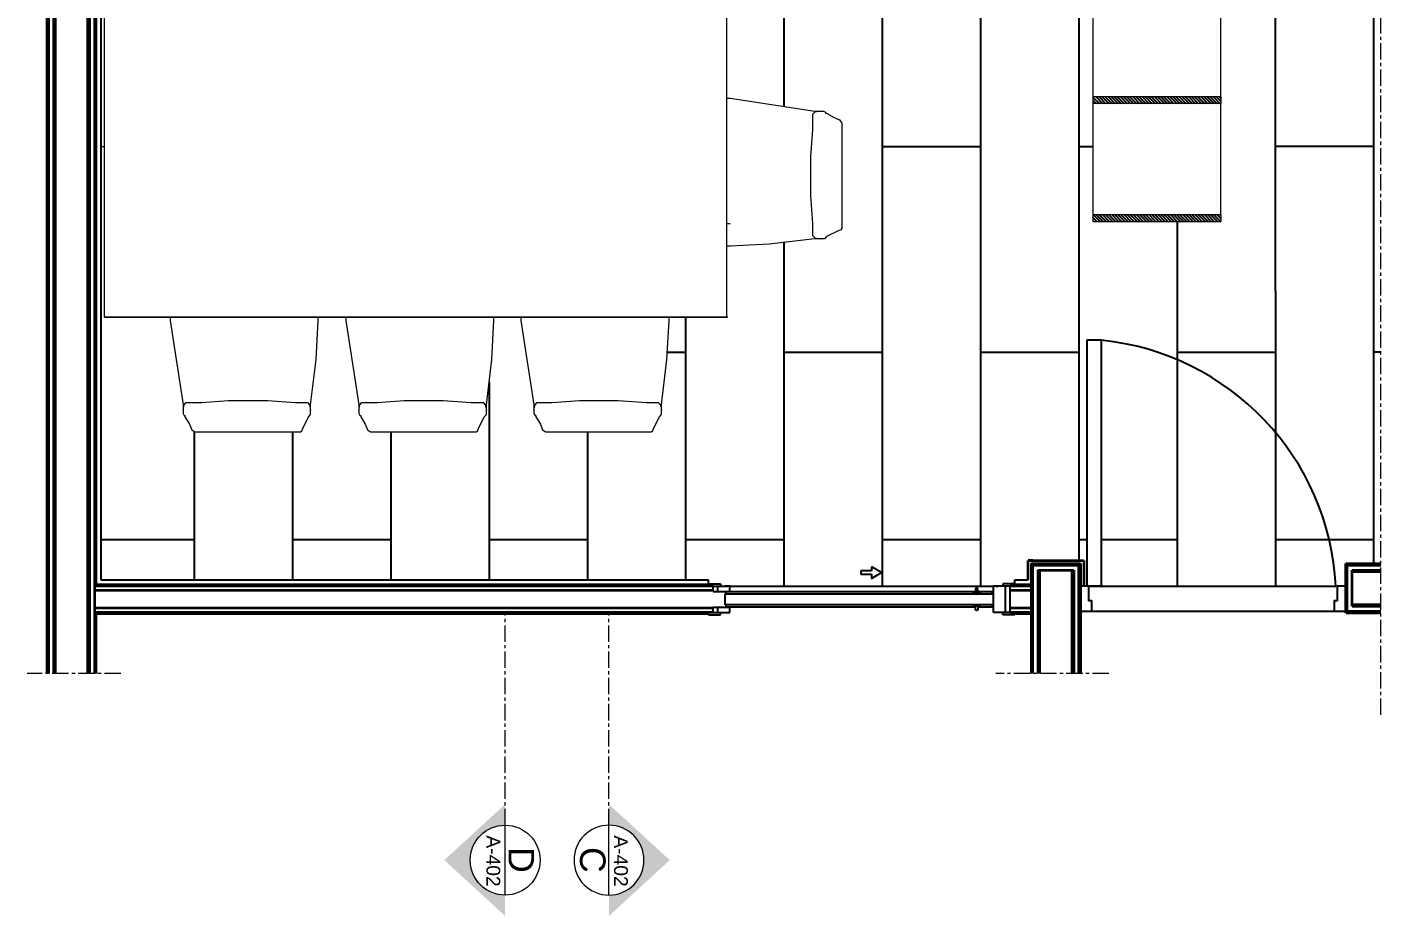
# Model space of a CAD drawing. Header units: millimetres. Extents: x 0 to 3008, y 0 to 49642.
# Drawn here: x 1547.4 to 1960.7, y 48421.9 to 48693.2 of the extents above; entities that cross this region are included whole.
import ezdxf
from ezdxf.enums import TextEntityAlignment as Align

# ---------------------------------------------------------------- set-up
doc = ezdxf.new("R2010")
doc.units = ezdxf.units.MM
doc.linetypes.add('CENTERX2', pattern=[4, 2.5, -0.5, 0.5, -0.5])
for name, color, linetype, lineweight in [('A-ANNO-SYMB', 3, 'Continuous', 15), ('A-DOOR-FULL', 5, 'Continuous', 25), ('A-FLOR-LEVL', 5, 'Continuous', 35), ('A-FURN', 251, 'Continuous', 18), ('A-GLAZ-FULL', 5, 'Continuous', 25), ('A-LINE-GRPH', 1, 'CENTERX2', 13), ('A-WALL-FULL', 4, 'Continuous', 35)]:
    doc.layers.add(name, color=color, linetype=linetype, lineweight=lineweight)
for name, color, linetype in [('ARREDI SEZIONATI', 2, 'Continuous'), ('FINESTRE', 5, 'Continuous'), ('G-ANNO-LOGO', 3, 'Continuous')]:
    doc.layers.add(name, color=color, linetype=linetype)
doc.styles.add('ARIAL', font='arial.ttf')

# ---------------------------------------------------------------- blocks, each defined once
blk = doc.blocks.new('section plan')
h = blk.add_hatch(color=256)
h.dxf.hatch_style = 1
h.paths.add_polyline_path([(56.88, 0.31), (46.28, 0.31, -1), (10.72, 0.31), (0.12, 0.31), (28.5, -30.58)])
blk.add_line((46.28, 0.34), (10.72, 0.34))
blk.add_circle((28.5, 0.34), 17.78)
at = {"style": 'ARIAL'}
for tag, height, p in [('A', 13, (28.38, 8.58)), ('A-301', 7, (28.96, -5.66))]:
    blk.add_attdef(tag, text='', height=height, dxfattribs=at).set_placement(p, align=Align.MIDDLE_CENTER)

msp = doc.modelspace()

# ---------------------------------------------------------------- hatches: boundary and pattern name
at = {"layer": 'ARREDI SEZIONATI'}
h = msp.add_hatch(dxfattribs=at)
h.set_pattern_fill('ANSI31', color=256, scale=0.21, angle=-90)
h.paths.add_polyline_path([(1911.81, 48995.9), (1872.81, 48995.9), (1872.81, 48993.9), (1911.81, 48993.9)])
h.paths.add_polyline_path([(1911.81, 48959.9), (1872.81, 48959.9), (1872.81, 48957.9), (1911.81, 48957.9)])
h.paths.add_polyline_path([(1911.81, 48923.9), (1872.81, 48923.9), (1872.81, 48921.9), (1911.81, 48921.9)])
h.paths.add_polyline_path([(1911.81, 48887.9), (1872.81, 48887.9), (1872.81, 48885.9), (1911.81, 48885.9)])
h.paths.add_polyline_path([(1911.81, 48851.9), (1872.81, 48851.9), (1872.81, 48849.9), (1911.81, 48849.9)])
h.paths.add_polyline_path([(1911.81, 48815.87), (1872.81, 48815.87), (1872.81, 48813.87), (1911.81, 48813.87)])
h.paths.add_polyline_path([(1911.81, 48779.87), (1872.81, 48779.87), (1872.81, 48777.87), (1911.81, 48777.87)])
h.paths.add_polyline_path([(1911.81, 48743.87), (1872.81, 48743.87), (1872.81, 48741.87), (1911.81, 48741.87)])
h.paths.add_polyline_path([(1911.81, 48707.87), (1872.81, 48707.87), (1872.81, 48705.87), (1911.81, 48705.87)])
h.paths.add_polyline_path([(1911.81, 48671.87), (1872.81, 48671.87), (1872.81, 48669.87), (1911.81, 48669.87)])
h.paths.add_polyline_path([(1911.81, 48635.87), (1872.81, 48635.87), (1872.81, 48633.87), (1911.81, 48633.87)])

# ---------------------------------------------------------------- linework, layer by layer
at = {"layer": 'A-DOOR-FULL'}
for p, q in [((1569.97, 48934.94), (1569.97, 48524.45)), ((1569.97, 48524.45), (1755.42, 48524.45)), ((1848.97, 48524.45), (1852.97, 48524.45))]:
    msp.add_line(p, q, dxfattribs=at)
at = {"layer": 'A-FLOR-LEVL'}
for p, q in [((1852.97, 48524.45), (1852.97, 48530.4)), ((1854.47, 48530.4), (1852.97, 48530.4)), ((1852.97, 48530.4), (1869.97, 48530.4)), ((1869.97, 48530.4), (1869.97, 48522.58))]:
    msp.add_line(p, q, dxfattribs=at)
at = {"layer": 'A-FURN'}
for p, q in [((1872.81, 48705.87), (1872.81, 48671.87)), ((1911.81, 48671.87), (1911.81, 48705.87)), ((1571.08, 48604.61), (1571.08, 48700.09)), ((1761.08, 48671.48), (1762.07, 48671.48)), ((1762.07, 48671.48), (1762.07, 48671.48)), ((1762.07, 48671.48), (1787.85, 48667.52)), ((1911.81, 48671.87), (1872.81, 48671.87)), ((1872.81, 48671.87), (1872.81, 48669.87)), ((1911.81, 48671.87), (1911.81, 48669.87)), ((1787.85, 48667.19), (1787.19, 48666.54)), ((1787.19, 48666.54), (1787.19, 48661.91)), ((1787.85, 48667.52), (1790.5, 48667.52)), ((1789.51, 48667.52), (1787.85, 48667.19)), ((1790.5, 48667.52), (1791.15, 48667.19)), ((1791.15, 48667.19), (1791.15, 48666.93)), ((1791.15, 48666.93), (1791.48, 48666.93)), ((1791.48, 48666.93), (1793.79, 48665.55)), ((1911.81, 48669.87), (1872.81, 48669.87)), ((1872.81, 48669.87), (1872.81, 48635.87)), ((1911.81, 48635.87), (1911.81, 48669.87)), ((1793.79, 48665.55), (1795.45, 48664.88)), ((1795.45, 48664.88), (1796.11, 48663.89)), ((1796.11, 48663.89), (1796.11, 48631.7)), ((1787.19, 48661.91), (1786.53, 48653.65)), ((1571.08, 48656.64), (1569.97, 48656.64)), ((1786.53, 48653.65), (1786.53, 48641.77)), ((1786.53, 48641.77), (1787.19, 48633.18)), ((1761.08, 48633.22), (1762.07, 48633.22)), ((1762.07, 48633.22), (1762.07, 48633.22)), ((1787.19, 48633.18), (1787.19, 48629.56)), ((1911.81, 48635.87), (1872.81, 48635.87)), ((1872.81, 48635.87), (1872.81, 48633.87)), ((1872.81, 48633.87), (1911.81, 48633.87)), ((1898.47, 48591.69), (1898.47, 48633.87)), ((1911.81, 48635.87), (1911.81, 48633.87)), ((1787.19, 48629.56), (1787.85, 48628.9)), ((1791.48, 48629.23), (1790.82, 48628.57)), ((1795.23, 48631.1), (1791.48, 48629.23)), ((1795.78, 48631.21), (1795.23, 48631.1)), ((1796.11, 48631.7), (1795.78, 48631.21)), ((1762.07, 48626.26), (1761.08, 48626.26)), ((1773.98, 48626.92), (1762.07, 48626.26)), ((1787.85, 48628.56), (1773.98, 48626.92)), ((1787.85, 48628.9), (1789.51, 48628.57)), ((1789.51, 48628.56), (1787.85, 48628.56)), ((1790.82, 48628.57), (1789.51, 48628.56)), ((1761.33, 48604.61), (1571.18, 48604.61)), ((1591.08, 48604.64), (1591.08, 48603.65)), ((1636.3, 48603.65), (1636.3, 48604.64)), ((1644.72, 48604.64), (1644.72, 48603.65)), ((1689.94, 48603.65), (1689.94, 48604.64)), ((1698.2, 48604.64), (1698.2, 48603.65)), ((1743.42, 48603.65), (1743.42, 48604.64)), ((1591.08, 48603.65), (1591.08, 48603.65)), ((1591.08, 48603.65), (1595.04, 48577.88)), ((1635.64, 48591.75), (1636.3, 48603.65)), ((1644.72, 48603.65), (1644.72, 48603.65)), ((1644.72, 48603.65), (1648.67, 48577.88)), ((1689.28, 48591.75), (1689.94, 48603.65)), ((1698.2, 48603.65), (1698.2, 48603.65)), ((1698.2, 48603.65), (1702.15, 48577.88)), ((1742.76, 48591.75), (1743.42, 48603.65)), ((1634, 48577.88), (1635.64, 48591.75)), ((1687.64, 48577.88), (1689.28, 48591.75)), ((1741.12, 48577.88), (1742.76, 48591.75)), ((1595.04, 48577.88), (1595.04, 48575.23)), ((1595.04, 48576.22), (1595.37, 48577.88)), ((1595.04, 48575.23), (1595.37, 48574.57)), ((1595.37, 48577.88), (1596.02, 48578.54)), ((1596.02, 48578.54), (1600.65, 48578.54)), ((1600.65, 48578.54), (1608.91, 48579.2)), ((1608.91, 48579.2), (1620.79, 48579.2)), ((1620.79, 48579.2), (1629.38, 48578.54)), ((1629.38, 48578.54), (1633, 48578.54)), ((1633, 48578.54), (1633.66, 48577.88)), ((1633.66, 48577.88), (1633.99, 48576.22)), ((1633.99, 48574.9), (1634, 48576.22)), ((1634, 48576.22), (1634, 48577.88)), ((1648.67, 48577.88), (1648.67, 48575.23)), ((1648.67, 48576.22), (1649, 48577.88)), ((1648.67, 48575.23), (1649, 48574.57)), ((1649, 48577.88), (1649.66, 48578.54)), ((1649.66, 48578.54), (1654.29, 48578.54)), ((1654.29, 48578.54), (1662.55, 48579.2)), ((1662.55, 48579.2), (1674.43, 48579.2)), ((1674.43, 48579.2), (1683.02, 48578.54)), ((1683.02, 48578.54), (1686.64, 48578.54)), ((1686.64, 48578.54), (1687.3, 48577.88)), ((1687.3, 48577.88), (1687.63, 48576.22)), ((1687.63, 48574.9), (1687.64, 48576.22)), ((1687.64, 48576.22), (1687.64, 48577.88)), ((1702.15, 48577.88), (1702.15, 48575.23)), ((1702.15, 48576.22), (1702.48, 48577.88)), ((1702.15, 48575.23), (1702.48, 48574.57)), ((1702.48, 48577.88), (1703.14, 48578.54)), ((1703.14, 48578.54), (1707.77, 48578.54)), ((1707.77, 48578.54), (1716.02, 48579.2)), ((1716.02, 48579.2), (1727.91, 48579.2)), ((1727.91, 48579.2), (1736.5, 48578.54)), ((1736.5, 48578.54), (1740.12, 48578.54)), ((1740.12, 48578.54), (1740.78, 48577.88)), ((1740.78, 48577.88), (1741.11, 48576.22)), ((1741.11, 48574.9), (1741.12, 48576.22)), ((1741.12, 48576.22), (1741.12, 48577.88)), ((1595.37, 48574.57), (1595.63, 48574.57)), ((1595.63, 48574.57), (1595.63, 48574.24)), ((1595.63, 48574.24), (1597.01, 48571.93)), ((1597.01, 48571.93), (1597.68, 48570.28)), ((1631.46, 48570.49), (1633.33, 48574.24)), ((1633.33, 48574.24), (1633.99, 48574.9)), ((1649, 48574.57), (1649.27, 48574.57)), ((1649.27, 48574.57), (1649.27, 48574.24)), ((1649.27, 48574.24), (1650.65, 48571.93)), ((1650.65, 48571.93), (1651.32, 48570.28)), ((1685.1, 48570.49), (1686.97, 48574.24)), ((1686.97, 48574.24), (1687.63, 48574.9)), ((1702.48, 48574.57), (1702.75, 48574.57)), ((1702.75, 48574.57), (1702.75, 48574.24)), ((1702.75, 48574.24), (1704.13, 48571.93)), ((1704.13, 48571.93), (1704.8, 48570.28)), ((1738.58, 48570.49), (1740.45, 48574.24)), ((1740.45, 48574.24), (1741.11, 48574.9)), ((1597.68, 48570.28), (1598.67, 48569.62)), ((1598.67, 48569.62), (1630.86, 48569.62)), ((1630.86, 48569.62), (1631.35, 48569.95)), ((1631.35, 48569.95), (1631.46, 48570.49)), ((1651.32, 48570.28), (1652.31, 48569.62)), ((1652.31, 48569.62), (1684.5, 48569.62)), ((1684.5, 48569.62), (1684.99, 48569.95)), ((1684.99, 48569.95), (1685.1, 48570.49)), ((1704.8, 48570.28), (1705.79, 48569.62)), ((1705.79, 48569.62), (1737.98, 48569.62)), ((1737.98, 48569.62), (1738.47, 48569.95)), ((1738.47, 48569.95), (1738.58, 48570.49))]:
    msp.add_line(p, q, dxfattribs=at)
at = {"layer": 'A-FURN', "lineweight": 0}
for points in [[(1761.08, 48604.64), (1761.08, 48700.06)], [(1571.08, 48604.61), (1761.08, 48604.64)]]:
    msp.add_lwpolyline(points, dxfattribs=at)
at = {"layer": 'A-GLAZ-FULL'}
for p, q in [((1755.42, 48522.95), (1755.42, 48524.45)), ((1755.42, 48523.23), (1759.06, 48523.23)), ((1755.42, 48523.23), (1755.42, 48522.5)), ((1756.88, 48520.94), (1756.88, 48522.5)), ((1756.88, 48522.5), (1761.24, 48522.5)), ((1758.33, 48520.94), (1758.33, 48522.5)), ((1759.06, 48523.23), (1759.06, 48522.5)), ((1761.97, 48522.5), (1760.52, 48522.5)), ((1761.97, 48520.94), (1761.97, 48522.5)), ((1842.42, 48514.5), (1842.42, 48522.5)), ((1847.52, 48522.5), (1842.42, 48522.5)), ((1843.15, 48522.5), (1843.88, 48522.5)), ((1845.33, 48523.23), (1845.33, 48522.5)), ((1848.97, 48523.23), (1845.33, 48523.23)), ((1846.06, 48514.5), (1846.06, 48522.5)), ((1847.52, 48514.5), (1847.52, 48522.5)), ((1848.97, 48522.95), (1848.97, 48524.45)), ((1848.97, 48523.23), (1848.97, 48522.5)), ((1756.88, 48520.94), (1761.97, 48520.94)), ((1760.52, 48520.14), (1842.42, 48520.14)), ((1760.52, 48516.87), (1760.52, 48520.14)), ((1760.88, 48520.87), (1836.97, 48520.87)), ((1760.88, 48520.14), (1760.88, 48520.87)), ((1837.7, 48520.87), (1842.06, 48520.87)), ((1842.06, 48520.14), (1842.06, 48520.87)), ((1842.42, 48516.87), (1842.42, 48520.14)), ((1755.42, 48513.77), (1755.42, 48514.5)), ((1755.42, 48513.77), (1759.06, 48513.77)), ((1756.88, 48516.07), (1761.97, 48516.07)), ((1756.88, 48514.5), (1756.88, 48516.07)), ((1756.88, 48514.5), (1761.97, 48514.5)), ((1758.33, 48514.5), (1758.33, 48516.07)), ((1759.06, 48513.77), (1759.06, 48514.5)), ((1842.42, 48516.87), (1760.52, 48516.87)), ((1760.88, 48516.14), (1760.88, 48516.87)), ((1836.97, 48516.14), (1760.88, 48516.14)), ((1761.97, 48514.5), (1761.97, 48516.07)), ((1842.06, 48516.14), (1837.7, 48516.14)), ((1842.06, 48516.14), (1842.06, 48516.87)), ((1847.52, 48514.5), (1842.42, 48514.5)), ((1845.33, 48513.77), (1845.33, 48514.5)), ((1848.97, 48513.77), (1845.33, 48513.77)), ((1848.97, 48513.77), (1848.97, 48514.5))]:
    msp.add_line(p, q, dxfattribs=at)
for points in [[(1837.7, 48520.5), (1837.7, 48521.59, 1), (1836.97, 48521.59), (1836.97, 48520.5)], [(1837.7, 48516.5), (1837.7, 48515.41, -1), (1836.97, 48515.41), (1836.97, 48516.5)]]:
    msp.add_lwpolyline(points, format="xyb", dxfattribs=at)
for points in [[(1836.33, 48520.14), (1836.33, 48520.5), (1838.33, 48520.5), (1838.33, 48520.14)], [(1836.33, 48516.87), (1836.33, 48516.5), (1838.33, 48516.5), (1838.33, 48516.87)]]:
    msp.add_lwpolyline(points, dxfattribs=at)
at = {"layer": 'A-LINE-GRPH', "ltscale": 2}
for p, q in [((1960.7, 48483.26), (1960.7, 49048.46)), ((1693.35, 48449.56), (1693.35, 48514.05)), ((1725.05, 48449.56), (1725.05, 48514.05)), ((1576.07, 48495.9), (1547.43, 48495.9)), ((1877.67, 48495.9), (1843.14, 48495.9))]:
    msp.add_line(p, q, dxfattribs=at)
at = {"layer": 'A-WALL-FULL'}
for p, q in [((1553.47, 49014.44), (1553.47, 48495.9)), ((1568.47, 48999.44), (1568.47, 48529.89)), ((1553.97, 48988.94), (1553.97, 48495.9)), ((1567.97, 48988.94), (1567.97, 48495.9)), ((1567.97, 48987.94), (1567.97, 48522.95)), ((1568.47, 48987.94), (1568.47, 48522.95)), ((1555.47, 48783.94), (1555.47, 48495.9)), ((1555.97, 48783.94), (1555.97, 48495.9)), ((1565.97, 48495.9), (1565.97, 48783.94)), ((1566.47, 48783.94), (1566.47, 48495.9)), ((1853.97, 48529.4), (1868.97, 48529.4)), ((1853.97, 48529.4), (1853.97, 48495.9)), ((1854.47, 48528.9), (1868.47, 48528.9)), ((1854.47, 48528.9), (1868.47, 48528.9)), ((1854.47, 48495.9), (1854.47, 48528.9)), ((1854.47, 48528.9), (1868.47, 48528.9)), ((1855.97, 48527.4), (1855.97, 48495.9)), ((1855.97, 48527.4), (1866.97, 48527.4)), ((1856.47, 48527.4), (1856.47, 48495.9)), ((1866.47, 48495.9), (1866.47, 48527.4)), ((1866.97, 48527.4), (1866.97, 48495.9)), ((1868.47, 48514.9), (1868.47, 48528.9)), ((1868.47, 48495.9), (1868.47, 48528.9)), ((1868.47, 48528.9), (1868.47, 48518.14)), ((1868.47, 48528.39), (1868.47, 48518.14)), ((1868.97, 48529.4), (1868.97, 48495.9)), ((1949.94, 48514.4), (1949.94, 48529.4)), ((1949.94, 48529.4), (1960.7, 48529.4)), ((1949.94, 48514.9), (1949.94, 48528.9)), ((1950.44, 48528.9), (1960.7, 48528.9)), ((1950.44, 48514.9), (1950.44, 48528.9)), ((1950.94, 48528.9), (1960.7, 48528.9)), ((1951.94, 48527.4), (1960.7, 48527.4)), ((1951.94, 48516.4), (1951.94, 48527.4)), ((1960.7, 48526.9), (1951.94, 48526.9)), ((1568.47, 48514.05), (1568.47, 48495.9)), ((1949.94, 48514.4), (1960.7, 48514.4)), ((1950.44, 48514.9), (1960.7, 48514.9)), ((1950.44, 48514.89), (1960.7, 48514.89)), ((1951.94, 48516.9), (1960.7, 48516.9)), ((1951.94, 48516.4), (1960.7, 48516.4))]:
    msp.add_line(p, q, dxfattribs=at)
for points in [[(1755.42, 48522.95), (1567.97, 48522.95)], [(1756.88, 48522.5), (1567.97, 48522.5)], [(1853.97, 48522.5), (1847.52, 48522.5)], [(1853.97, 48522.95), (1848.97, 48522.95)], [(1756.88, 48521.15), (1567.97, 48521.15)], [(1853.97, 48521.15), (1847.52, 48521.15)], [(1756.88, 48515.85), (1567.97, 48515.85)], [(1756.88, 48514.5), (1567.97, 48514.5)], [(1755.42, 48514.05), (1568.47, 48514.05)], [(1853.97, 48515.85), (1847.52, 48515.85)], [(1853.97, 48514.5), (1847.52, 48514.5)], [(1853.97, 48514.05), (1848.97, 48514.05)]]:
    msp.add_lwpolyline(points, dxfattribs=at)
at = {"layer": 'ARREDI SEZIONATI'}
for p, q in [((1928.46, 48997.94), (1928.47, 48522.58)), ((1958.47, 48997.94), (1958.47, 48528.9)), ((1808.47, 48934.94), (1808.47, 48522.5)), ((1778.47, 48932.54), (1778.47, 48668.97)), ((1838.46, 48926.81), (1838.47, 48522.5)), ((1868.47, 48929.57), (1868.47, 48530.4)), ((1838.47, 48656.64), (1808.47, 48656.64)), ((1872.81, 48656.64), (1868.47, 48656.64)), ((1958.47, 48656.72), (1928.47, 48656.72)), ((1898.47, 48633.87), (1898.47, 48522.58)), ((1778.47, 48627.45), (1778.47, 48522.5)), ((1748.47, 48604.64), (1748.47, 48524.45)), ((1742.88, 48594), (1748.47, 48594)), ((1778.47, 48594), (1808.47, 48594)), ((1838.47, 48594), (1868.47, 48594)), ((1898.47, 48594), (1928.47, 48594)), ((1958.47, 48594.08), (1960.7, 48594.08)), ((1688.47, 48584.89), (1688.47, 48524.45)), ((1598.47, 48569.75), (1598.47, 48524.45)), ((1628.47, 48569.54), (1628.47, 48524.45)), ((1658.47, 48569.62), (1658.47, 48524.45)), ((1718.47, 48569.62), (1718.47, 48524.45)), ((1598.47, 48536.64), (1569.97, 48536.64)), ((1658.47, 48536.64), (1628.47, 48536.64)), ((1718.47, 48536.64), (1688.47, 48536.64)), ((1778.47, 48536.64), (1748.47, 48536.64)), ((1838.47, 48536.64), (1808.47, 48536.64)), ((1870.94, 48536.64), (1868.47, 48536.64)), ((1898.47, 48536.64), (1875.44, 48536.64)), ((1958.47, 48536.64), (1928.47, 48536.64)), ((1761.97, 48522.5), (1842.42, 48522.5))]:
    msp.add_line(p, q, dxfattribs=at)
at = {"layer": 'FINESTRE'}
for p, q in [((1871.47, 48522.5), (1946.94, 48522.5)), ((1871.94, 48514.88), (1946.44, 48514.88))]:
    msp.add_line(p, q, dxfattribs=at)
msp.add_lwpolyline([(1870.94, 48597.58), (1870.94, 48522.58), (1875.44, 48522.58), (1875.44, 48597.58)], close=True, dxfattribs=at)
msp.add_lwpolyline([(1870.94, 48597.58), (1870.94, 48522.58), (1875.44, 48522.58), (1875.44, 48597.58)], close=True, dxfattribs=at)
for points in [[(1868.97, 48518.08), (1868.97, 48522.58), (1871.47, 48522.58), (1871.47, 48518.08)], [(1947.44, 48518.08), (1947.44, 48522.58), (1949.94, 48522.58), (1949.94, 48518.08)], [(1947.44, 48518.08), (1947.44, 48522.58), (1949.94, 48522.58), (1949.94, 48518.08)], [(1868.94, 48518.08), (1868.94, 48514.88), (1872.44, 48514.88), (1872.44, 48518.08), (1871.44, 48518.08)], [(1868.94, 48518.08), (1868.94, 48514.88), (1872.44, 48514.88), (1872.44, 48518.08), (1871.44, 48518.08)], [(1947.44, 48518.08), (1946.44, 48518.08), (1946.44, 48514.88), (1949.94, 48514.88), (1949.94, 48518.08)], [(1947.44, 48518.08), (1946.44, 48518.08), (1946.44, 48514.88), (1949.94, 48514.88), (1949.94, 48518.08)]]:
    msp.add_lwpolyline(points, dxfattribs=at)
msp.add_arc((1867.44, 48518.37), 79.61, 2.9721, 84.2312, dxfattribs=at)
at = {"layer": 'G-ANNO-LOGO', "ltscale": 100}
for p, q in [((1805.23, 48527.18), (1801.93, 48527.18)), ((1801.93, 48527.18), (1801.93, 48526.16)), ((1801.93, 48526.16), (1805.23, 48526.16)), ((1808.21, 48526.67), (1805.23, 48528.45)), ((1805.23, 48528.45), (1805.23, 48527.18)), ((1805.23, 48524.89), (1808.21, 48526.67)), ((1805.23, 48526.16), (1805.23, 48524.89))]:
    msp.add_line(p, q, dxfattribs=at)

# ---------------------------------------------------------------- block references
at = {"layer": 'A-ANNO-SYMB', "color": 0, "linetype": 'CENTERX2', "ltscale": 5, "xscale": 0.6000000000000001, "yscale": 0.6000000000000001, "zscale": 0.6000000000000001, "rotation": 270}
msp.add_blockref('section plan', (1693.15, 48455.99), dxfattribs=at).add_auto_attribs({'A-301': 'A-402', 'A': 'D'})
at = {"layer": 'A-ANNO-SYMB', "color": 0, "linetype": 'CENTERX2', "ltscale": 5}
ref = msp.add_blockref('section plan', (1725.26, 48455.99), dxfattribs=dict(at, xscale=-0.6000000000000001, yscale=0.6000000000000001, zscale=0.6000000000000001, rotation=90))
ref.add_attrib('A-301', 'A-402', dxfattribs={"layer": '0', "ltscale": 5, "height": 4.2, "rotation": 270, "style": 'ARIAL'}).set_placement((1728.71, 48438.61), align=Align.MIDDLE_CENTER)
ref.add_attrib('A', 'C', dxfattribs={"layer": '0', "ltscale": 5, "height": 7.8, "rotation": 270, "style": 'ARIAL'}).set_placement((1720.11, 48438.96), align=Align.MIDDLE_CENTER)

doc.saveas('drawing.dxf')
